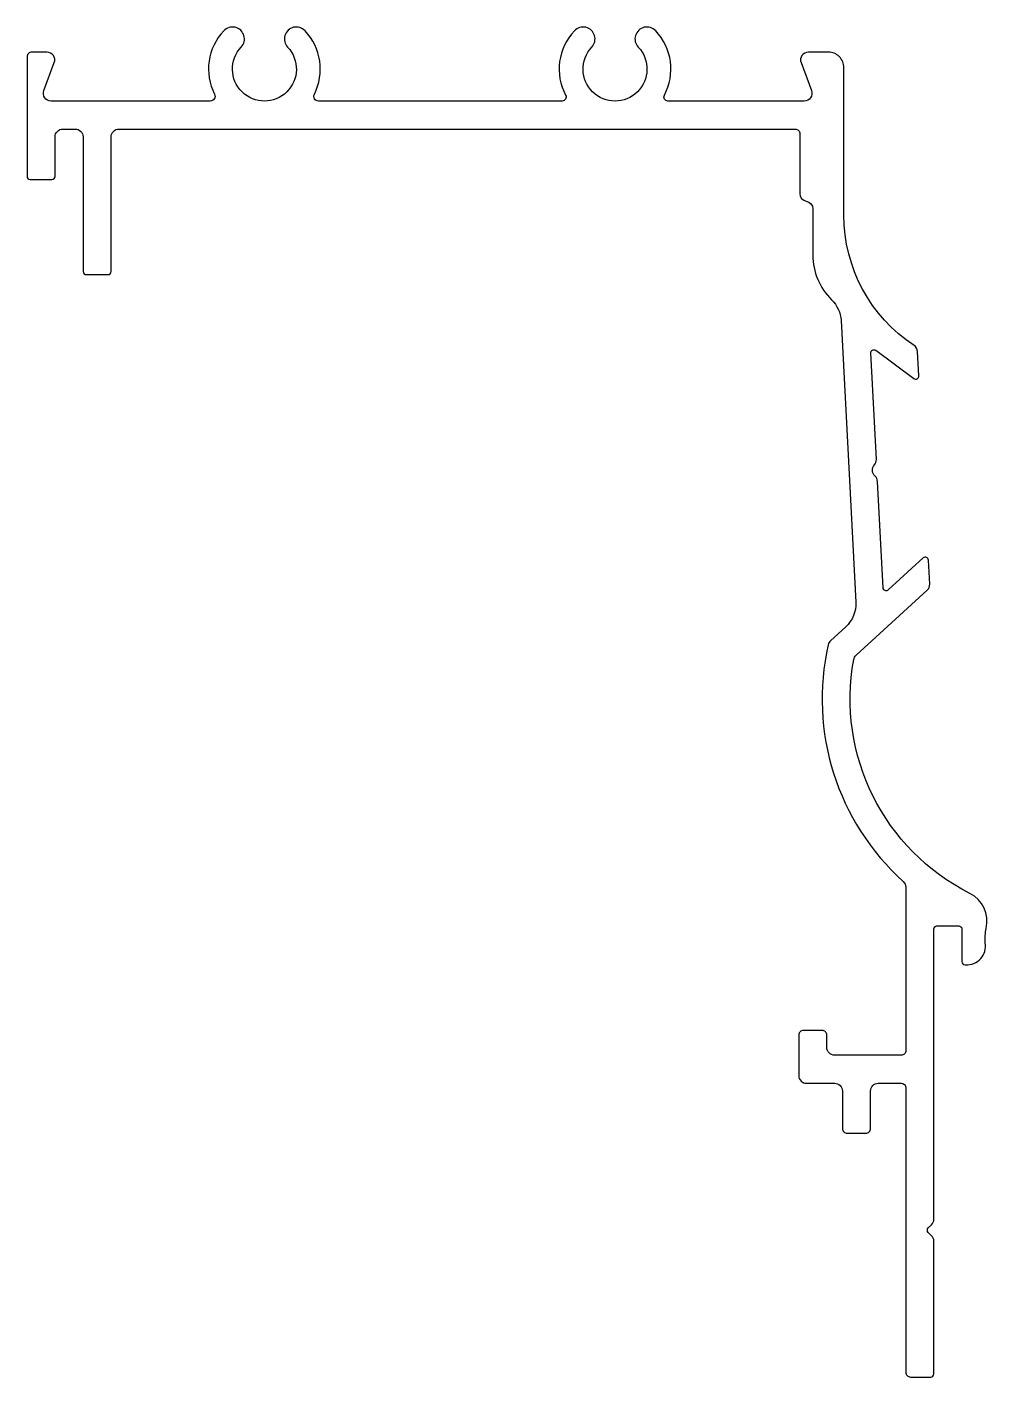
# Model space of a CAD drawing. Extents: x 686 to 747.6, y -87.8 to -1.1.
import ezdxf

# ---------------------------------------------------------------- set-up
doc = ezdxf.new("R2010")
doc.units = 0
doc.header["$LTSCALE"] = 15
doc.layers.get('0').update_dxf_attribs({"linetype": 'CONTINUOUS'})

msp = doc.modelspace()

# ---------------------------------------------------------------- linework, layer by layer
at = {"color": 0, "ltscale": 0.05}
msp.add_lwpolyline([(743.763, -37.3, 0.223981), (743.924, -36.905), (743.843, -35.364, 0.634013), (743.508, -35.227), (741.267, -37.28, -0.634013), (740.932, -37.143), (740.574, -30.311, 0.198912), (740.41, -29.965), (740.41, -29.965, -0.414214), (740.373, -29.259), (740.373, -29.259, 0.198912), (740.5, -28.899), (740.142, -22.066, -0.634013), (740.461, -21.895), (742.905, -23.703, 0.634013), (743.223, -23.532), (743.141, -21.97, 0.238374), (742.917, -21.579, -0.252252), (738.417, -13.227), (738.417, -3.748, 0.414214), (737.417, -2.748), (736.137, -2.748, 0.523655), (735.668, -3.424), (736.339, -5.212, -0.523655), (735.871, -5.888), (727.117, -5.888, -0.565574), (726.896, -5.52, 0.321582), (726.336, -1.376, 1.000083), (725.218, -2.431, -2.318711), (722.236, -2.431, 1.000261), (721.118, -1.376, 0.321582), (720.559, -5.52, -0.565574), (720.338, -5.888), (704.699, -5.888, -0.558576), (704.431, -5.453, 0.315724), (703.836, -1.376, 1.000083), (702.718, -2.431, -2.318711), (699.736, -2.431, 1.000261), (698.618, -1.376, 0.315724), (698.024, -5.453, -0.558576), (697.756, -5.888), (687.538, -5.888, -0.523655), (687.07, -5.212), (687.741, -3.424, 0.523655), (687.272, -2.748), (686.291, -2.748, 0.414214), (685.991, -3.048), (685.991, -10.728, 0.414214), (686.191, -10.928), (687.591, -10.928, 0.414214), (687.791, -10.728), (687.791, -8.188, -0.414214), (688.291, -7.688), (689.091, -7.688, -0.414214), (689.591, -8.188), (689.591, -16.834, 0.414214), (689.791, -17.034), (691.191, -17.034, 0.414214), (691.391, -16.834), (691.391, -8.188, -0.414214), (691.891, -7.688), (735.285, -7.688, -0.414214), (735.585, -7.988), (735.585, -11.821, 0.367321), (736.004, -12.315, -0.367321), (736.423, -12.808), (736.423, -15.789, 0.202144), (737.63, -18.653, -0.188554), (738.23, -19.98), (739.179, -38.071, -0.223981), (738.533, -39.651), (737.557, -40.545, 0.152789), (737.407, -40.803, 0.271119), (742.224, -56, -0.212219), (742.389, -56.372), (742.389, -66.86, -0.414214), (742.089, -67.16), (737.817, -67.16, -0.414214), (737.317, -66.66), (737.317, -65.86, 0.414214), (737.017, -65.56), (735.817, -65.56, 0.414214), (735.517, -65.86), (735.517, -68.46, 0.414214), (736.017, -68.96), (737.824, -68.96, -0.414214), (738.324, -69.46), (738.324, -71.861, 0.414214), (738.624, -72.161), (739.824, -72.161, 0.414214), (740.124, -71.861), (740.124, -69.46, -0.414214), (740.624, -68.96), (742.089, -68.96, -0.414214), (742.389, -69.26), (742.389, -87.52, 0.414214), (742.689, -87.82), (743.989, -87.82, 0.414214), (744.189, -87.62), (744.189, -79.099, 0.198952), (744.042, -78.746), (743.83, -78.534, -0.414214), (743.83, -78.251), (744.042, -78.039, 0.198873), (744.189, -77.685), (744.189, -59.046, -0.414214), (744.389, -58.846), (745.789, -58.846, -0.414214), (745.989, -59.046), (745.989, -61.146, 0.414214), (746.189, -61.346), (746.226, -61.346, 0.484244), (747.491, -59.952), (747.491, -59.476, -0.05824), (747.545, -59.015, 0.347036), (746.5, -56.768, -0.332883), (739.048, -41.757, -0.163193), (739.202, -41.478)], format="xyb", close=True, dxfattribs=at)

doc.saveas('drawing.dxf')
